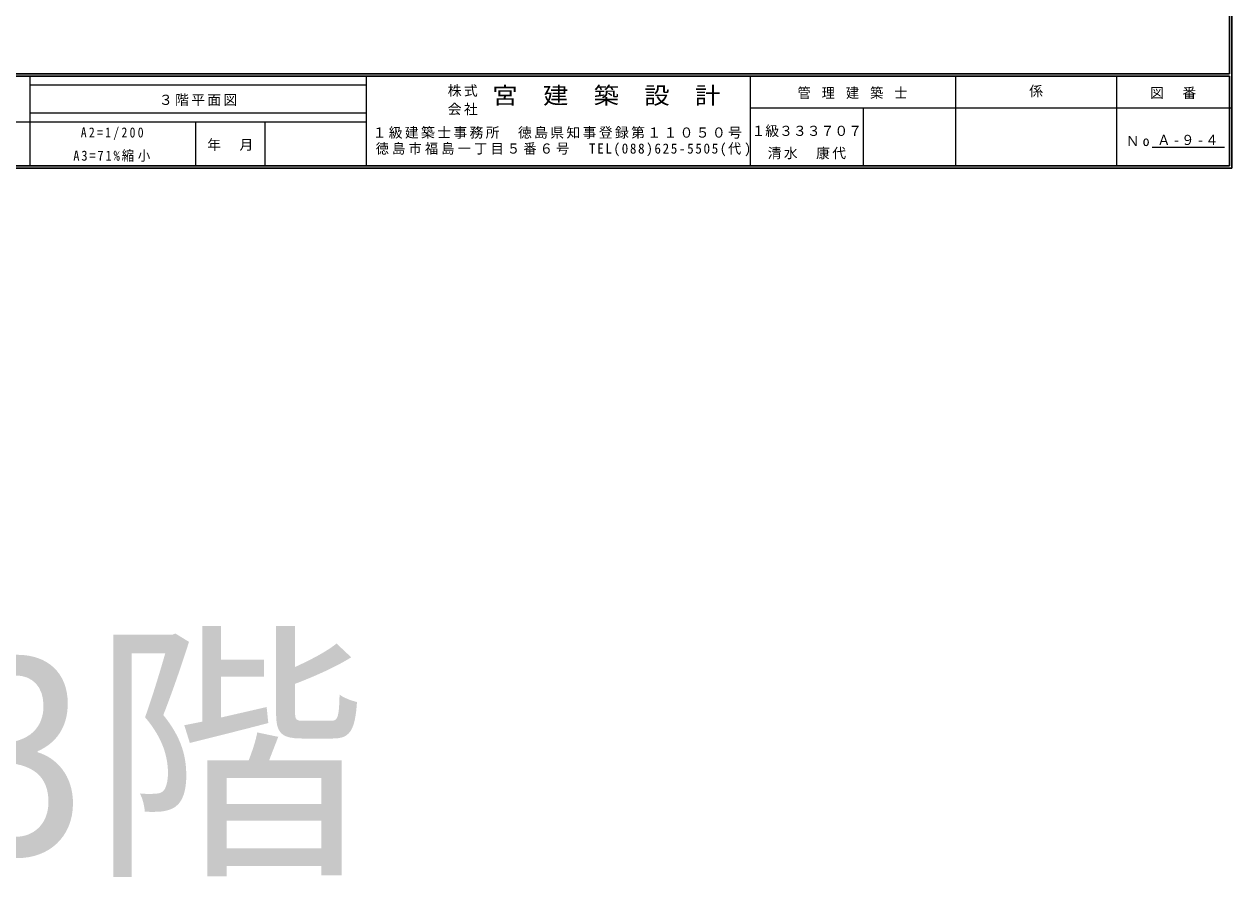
# Model space of a CAD drawing. Units: millimetres at full size; details may follow other scales. Extents: x -443943 to 462275, y -43546 to 79452.
# Drawn here: x -104860 to -78634, y -38479 to -19952 of the extents above; entities that cross this region are included whole.
import ezdxf
from ezdxf.enums import TextEntityAlignment as Align

# ---------------------------------------------------------------- set-up
doc = ezdxf.new("R2010")
doc.units = ezdxf.units.MM
doc.header["$LTSCALE"] = 100
doc.layers.add('4-1_通り芯', color=4, linetype='Continuous', lineweight=9)
doc.styles.add('ＭＳ ゴシック', font='')
doc.styles.get('ＭＳ ゴシック').set_extended_font_data('MS Gothic')

msp = doc.modelspace()

# ---------------------------------------------------------------- linework, layer by layer
at = {"layer": '4-1_通り芯', "color": 5, "lineweight": 30}
for p, q in [((-78634.3, 16273.1), (-78634.3, -23080.8)), ((-78684.3, 16223.1), (-78684.3, -21030.8)), ((-78684.3, -21030.8), (-133984.3, -21030.8)), ((-133984.3, -21080.8), (-78684.3, -21080.8)), ((-78684.3, -21080.8), (-78684.3, -23030.8)), ((-78684.3, -23030.8), (-119534.3, -23030.8)), ((-78634.3, -23080.8), (-134034.3, -23080.8))]:
    msp.add_line(p, q, dxfattribs=at)
at = {"layer": '4-1_通り芯', "color": 7, "lineweight": 15}
for p, q in [((-104734.3, -21080.8), (-104734.3, -23030.8)), ((-97434.3, -21080.8), (-97434.3, -23030.8)), ((-89095.7, -21080.8), (-89095.7, -23030.8)), ((-84634.3, -21080.8), (-84634.3, -23030.8)), ((-81134.3, -23030.8), (-81134.3, -21080.8)), ((-97434.3, -21280.8), (-104734.3, -21280.8)), ((-104734.3, -21880.8), (-97434.3, -21880.8)), ((-78634.3, -21780.8), (-89095.7, -21780.8)), ((-86634.3, -23030.8), (-86634.3, -21780.8)), ((-97434.3, -22080.8), (-106234.3, -22080.8)), ((-101134.3, -23030.8), (-101134.3, -22080.8)), ((-99634.3, -22080.8), (-99634.3, -23030.8)), ((-78795.5, -22632.1), (-80361.8, -22632.1))]:
    msp.add_line(p, q, dxfattribs=at)

# ---------------------------------------------------------------- texts
at = {"layer": '4-1_通り芯', "color": 6, "style": 'ＭＳ ゴシック', "width": 1.1}
msp.add_text('宮\u3000建\u3000築\u3000設\u3000計', height=366.6, dxfattribs=at).set_placement((-94693, -21795.4), align=Align.BOTTOM_LEFT)
at = {"layer": '4-1_通り芯', "color": 7, "style": 'ＭＳ ゴシック'}
for s, height, p in [('係', 219.9, (-83034.3, -21580.8)), ('１級３３３７０７', 219.9, (-89065, -22446.5)), ('3階', 4399, (-106414.9, -39319.1))]:
    msp.add_text(s, height=height, dxfattribs=at).set_placement(p, align=Align.BOTTOM_LEFT)
at = {"layer": '4-1_通り芯', "color": 7, "char_height": 219.9, "attachment_point": 7, "style": 'ＭＳ ゴシック'}
for s, insert in [('\\T1.17;３階平面図', (-101934.3, -21730.8)), ('\\T1.17;株式', (-95661.6, -21532.4)), ('\\T1.23;\\W0.95;管\\~理\\~建\\~築\\~士', (-88065, -21580.8)), ('\\T1.17;図\u3000番', (-80409.3, -21580.8)), ('\\T1.17;会社', (-95661.6, -21932.4)), ('\\T1.39;\\W0.85;A2=1/200', (-103630.8, -22468.3)), ('\\T1.17;１級建築士事務所\u3000徳島県知事登録第１１０５０号', (-97294.7, -22442.3)), ('\\T1.17;年\u3000月', (-100884.3, -22705.8)), ('\\T1.25;\\W0.95;徳島市福島一丁目５番６号\u3000TEL(088)625-5505(代)', (-97224.9, -22823.1)), ('\\T1.22;Ｎo', (-80937.8, -22604.5)), ('\\T1.22;\\W0.95;Ａ-９-４', (-80253.7, -22581.1)), ('\\T1.3;\\W0.9;A3=71%縮小', (-103793.3, -22943.3)), ('\\T1.17;清水\u3000康代', (-88715, -22888.8))]:
    msp.add_mtext(s, dxfattribs=dict(at, insert=insert))

doc.saveas('drawing.dxf')
